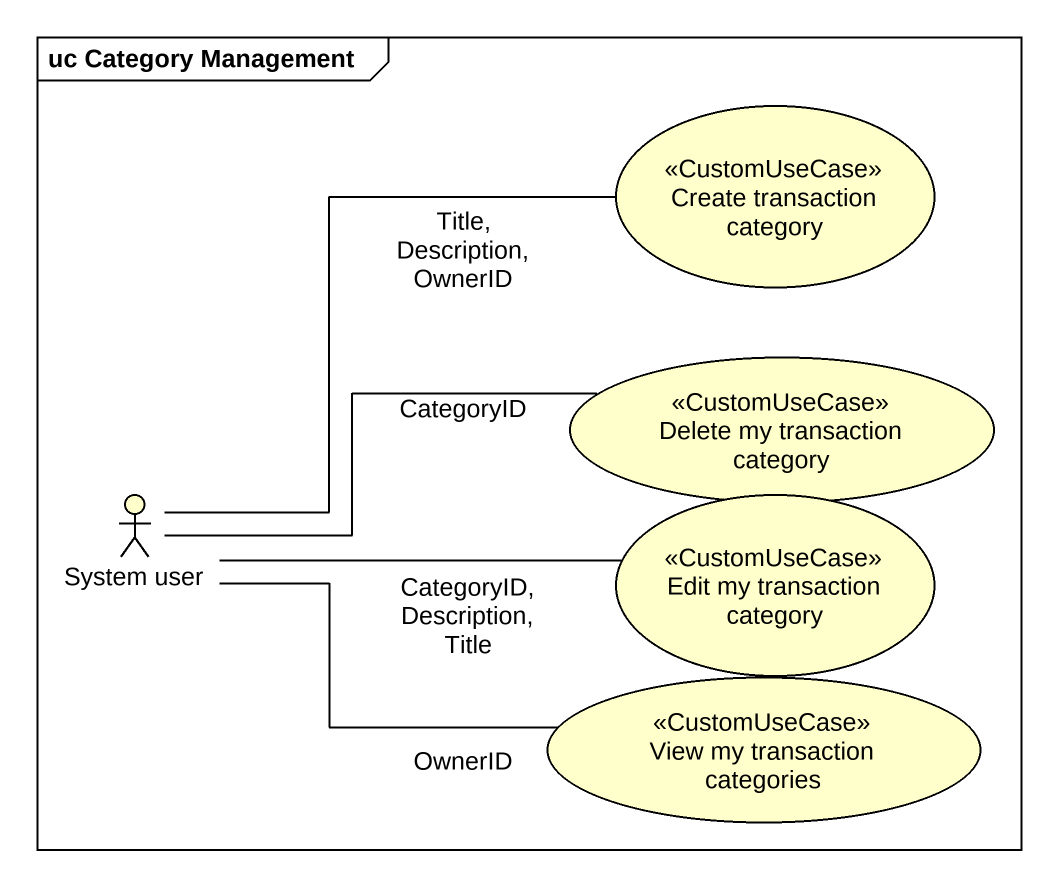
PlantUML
@startuml
mainframe uc Category Management
usecase "Create transaction category" as Create_transaction_category <<CustomUseCase>> #FFFFCC
usecase "Delete my transaction category" as Delete_my_transaction <<CustomUseCase>> #FFFFCC
actor "System user" as System_user #FFFFCC
usecase "Edit my transaction category" as Edit_my_transaction_category <<CustomUseCase>> #FFFFCC
usecase "View my transaction categories" as View_my_transaction <<CustomUseCase>> #FFFFCC
System_user -right- Create_transaction_category : Title, Description, OwnerID
System_user -right- Delete_my_transaction : CategoryID
System_user -right- Edit_my_transaction_category : CategoryID, Description, Title
System_user -right- View_my_transaction : OwnerID
@enduml
